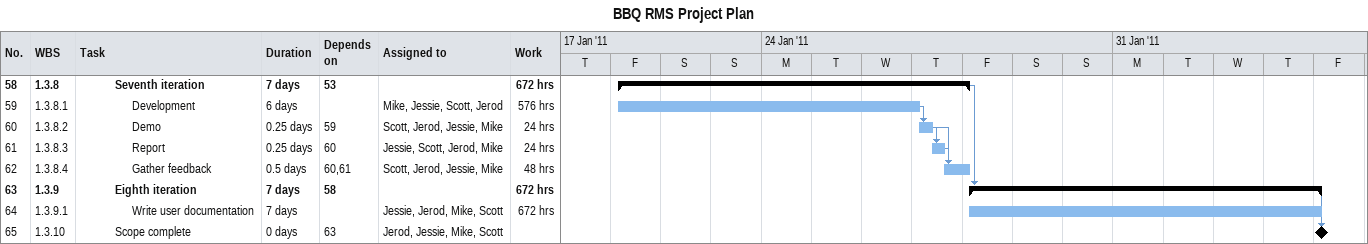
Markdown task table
BBQ RMS Project Plan

| ID | WBS | Task | Duration | Start | Finish | Predecessors | Resources | Work (h) |
|---|---|---|---|---|---|---|---|---|
| 58 | 1.3.8 | **Seventh iteration** | 7d | 2011-01-21 | 2011-01-28 | 53 |  | 672 |
| 59 | 1.3.8.1 | Development | 6d | 2011-01-21 | 2011-01-27 |  | Mike, Jessie, Scott, Jerod | 576 |
| 60 | 1.3.8.2 | Demo | 0.25d | 2011-01-27 | 2011-01-27 | 59 | Scott, Jerod, Jessie, Mike | 24 |
| 61 | 1.3.8.3 | Report | 0.25d | 2011-01-27 | 2011-01-27 | 60 | Jessie, Scott, Jerod, Mike | 24 |
| 62 | 1.3.8.4 | Gather feedback | 0.5d | 2011-01-27 | 2011-01-28 | 60, 61 | Scott, Jerod, Jessie, Mike | 48 |
| 63 | 1.3.9 | **Eighth iteration** | 7d | 2011-01-28 | 2011-02-04 | 58 |  | 672 |
| 64 | 1.3.9.1 | Write user documentation | 7d | 2011-01-28 | 2011-02-04 |  | Jessie, Jerod, Mike, Scott | 672 |
| 65 | 1.3.10 | Scope complete | 0d | 2011-02-04 | 2011-02-04 | 63 | Jerod, Jessie, Mike, Scott |  |
